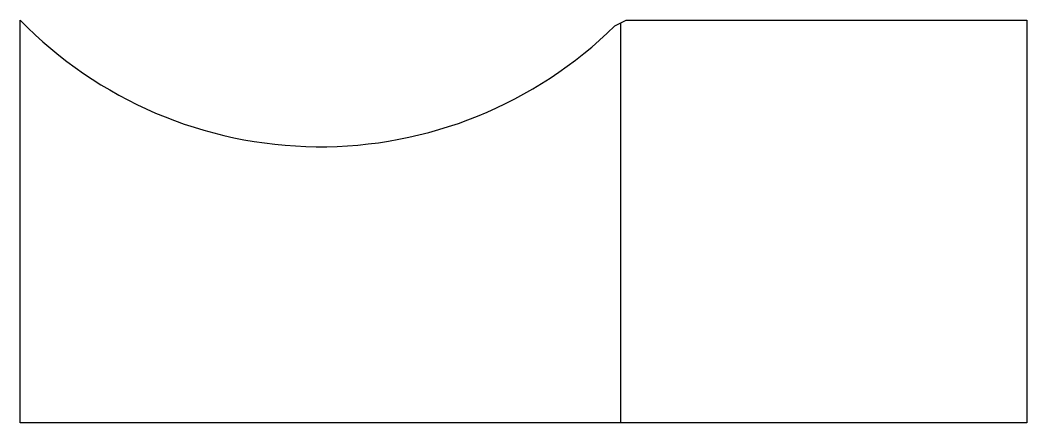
# Model space of a CAD drawing. Header units: millimetres. Extents: x 2462 to 2988, y 1437 to 1647.
import ezdxf

# ---------------------------------------------------------------- set-up
doc = ezdxf.new("R2010")
doc.units = ezdxf.units.MM

msp = doc.modelspace()

# ---------------------------------------------------------------- linework, layer by layer
for points in [[(2987.74, 1437.27), (2462.24, 1437.27), (2462.24, 1647.27)], [(2772.63, 1644.27), (2778.62, 1647.27)], [(2775.62, 1645.77), (2775.62, 1437.27)], [(2778.62, 1647.27), (2987.74, 1647.27)], [(2987.74, 1647.27), (2987.74, 1437.27)]]:
    msp.add_lwpolyline(points)
msp.add_arc((2618.93, 1800.27), 219, 224.3172, 314.5753)

doc.saveas('drawing.dxf')
